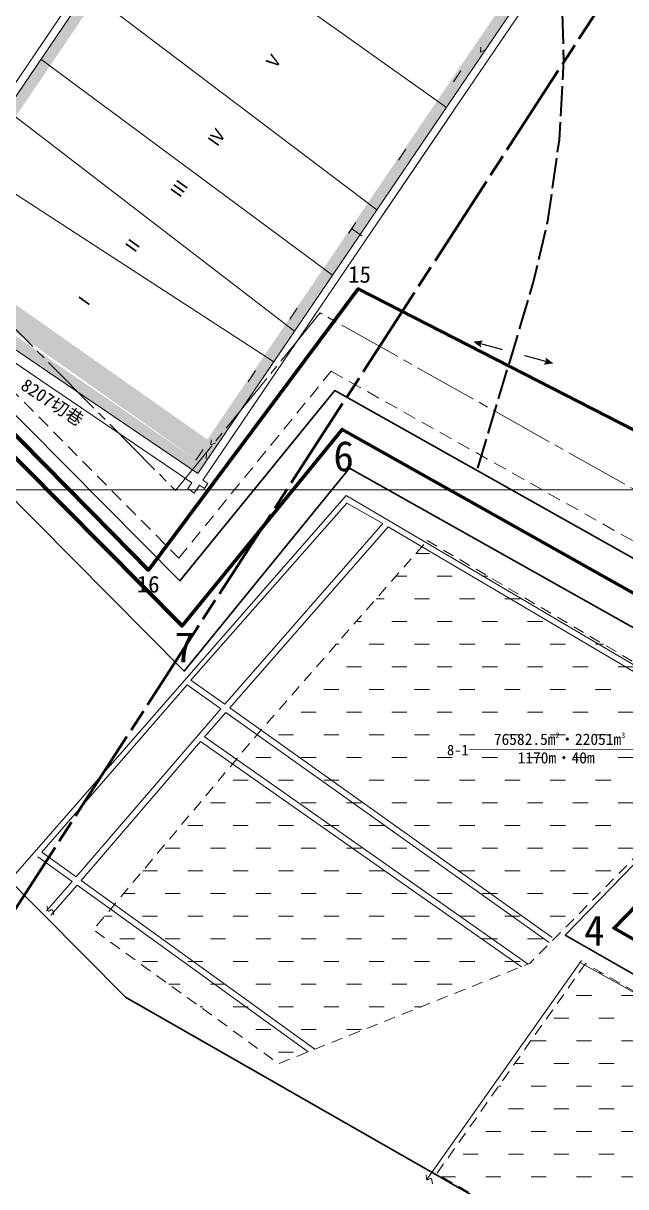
# Model space of a CAD drawing. Header units: inches. Extents: x 19725493 to 19730068, y 4137932 to 4142732.
# Drawn here: x 19727029 to 19727428, y 4139039 to 4139809 of the extents above; entities that cross this region are included whole.
import ezdxf

# ---------------------------------------------------------------- set-up
doc = ezdxf.new("R2010")
doc.units = ezdxf.units.IN
doc.header["$MEASUREMENT"] = 0
for name, pattern in [('井下积水区_1', [0.004, 0.0015, -0.001, 0.0015]), ('可采边界', [0.047, 0.02, -0.002, 0.003, -0.002, 0.02]), ('推测向背斜轴', [0.022, 0.01, -0.002, 0.01]), ('虚线', [0.0045, 0.00175, -0.001, 0.00175]), ('采区边界_1', [0.03, 0.0125, -0.001, 0.003, -0.001, 0.0125])]:
    doc.linetypes.add(name, pattern=pattern)
doc.layers.get('0').update_dxf_attribs({"lineweight": 0})
for name, color, linetype, lineweight in [('2026年下半年衔接计划', 7, 'Continuous', 0), ('sw8#煤积水区及注记', 7, 'Continuous', 0), ('sw探水警戒线', 7, 'Continuous', 15), ('井田边界', 7, 'Continuous', 0), ('保安煤柱', 7, 'Continuous', 0), ('已有巷道（利用）', 7, 'Continuous', 0), ('次要巷道', 7, 'Continuous', 0), ('煤巷', 7, 'Continuous', 0), ('经纬网', 7, 'Continuous', 0), ('采区边界线', 7, 'Continuous', 0), ('采空区', 7, 'Continuous', 0), ('采空区边界颜色', 7, 'Continuous', 15), ('防尘', 7, 'Continuous', 0)]:
    doc.layers.add(name, color=color, linetype=linetype, lineweight=lineweight)
doc.styles.add('仿宋', font='')
doc.styles.add('宋体', font='')
doc.styles.add('黑体', font='')
doc.styles.get('仿宋').set_extended_font_data('仿宋')
doc.styles.get('宋体').set_extended_font_data('宋体')
doc.styles.get('黑体').set_extended_font_data('黑体')
doc.linetypes.add('井田边界', pattern='A,0.02,-0.002,0.0025,[22,8#煤防尘系统图（7月份）.shx,S=3.93701e-05,R=0,X=0,Y=-0.0025],0.0025,-0.002,0.02', length=0.049)

# ---------------------------------------------------------------- blocks, each defined once
blk = doc.blocks.new('一般背斜轴')
for points in [[(0, 27.5), (2.43, 21.48), (0, 22.5), (-2.43, 21.48)], [(2.43, -21.48), (0, -27.5), (-2.43, -21.48), (0, -22.5)]]:
    blk.add_hatch(color=0).paths.add_polyline_path(points, flags=17)
at = {"color": 0, "const_width": 0.75}
for points in [[(0, 22.5), (0, 7.5)], [(0, -22.5), (0, -7.5)]]:
    blk.add_lwpolyline(points, dxfattribs=at)

msp = doc.modelspace()

# ---------------------------------------------------------------- hatches: boundary and pattern name
at = {"layer": 'sw8#煤积水区及注记', "lineweight": 15, "true_color": 0x0000ff}
h = msp.add_hatch(dxfattribs=at)
h.set_pattern_fill('井下积水区_1_1_1', color=5, scale=5000, style=0, pattern_type=2)
h.set_pattern_definition([(0, (19727077.738, 4139127.892), (0, 30), [10, -20]), (180, (19727072.738, 4139112.892), (-4e-15, -30), [10, -20])])
h.paths.add_polyline_path([(19727296.27, 4139466.5), (19727183.39, 4139337.71), (19727075.24, 4139208.97), (19727197.98, 4139120.39), (19727364.36, 4139186.8), (19727514.35, 4139338.24)], flags=17)
h = msp.add_hatch(dxfattribs=at)
h.set_pattern_fill('井下积水区_1_1_1', color=5, scale=5000, style=0, pattern_type=2)
h.set_pattern_definition([(0, (19727304.97, 4138805.516), (0, 30), [10, -20]), (180, (19727299.97, 4138790.516), (-4e-15, -30), [10, -20])])
h.paths.add_polyline_path([(19727401.06, 4139186.63), (19727302.47, 4139047.41), (19727737.26, 4138798.02), (19727831.34, 4138941.47)], flags=17)
at = {"layer": '采空区边界颜色', "true_color": 0x57149c}
msp.add_hatch(color=194, dxfattribs=at).paths.add_polyline_path([(19726956.33, 4139660.9), (19727421.62, 4140346.4), (19727616.83, 4140206.66), (19727152.66, 4139522.8), (19726956.33, 4139660.9), (19726966.68, 4139662.79), (19727150.74, 4139533.33), (19727606.51, 4140204.82), (19727423.51, 4140335.83), (19726966.68, 4139662.79)], flags=17)
at = {"layer": '采空区边界颜色', "true_color": 0x2748ed}
msp.add_hatch(color=160, dxfattribs=at).paths.add_polyline_path([(19726945.89, 4139645.51), (19726956.33, 4139660.9), (19727152.66, 4139522.8), (19727144.46, 4139510.72), (19726945.89, 4139645.51), (19726956.59, 4139648.05), (19727145.16, 4139518.64), (19726958.15, 4139650.45), (19726956.59, 4139648.05)], flags=17)

# ---------------------------------------------------------------- linework, layer by layer
at = {"linetype": 'Continuous'}
msp.add_line((19727267.2, 4139682.28), (19727313.25, 4139750.13), dxfattribs=at)
at = {"layer": '2026年下半年衔接计划', "color": 1, "lineweight": 100, "true_color": 0xff0000, "flags": 128}
msp.add_lwpolyline([(19726936.48, 4139624.44), (19727087.79, 4139471.4), (19727111.81, 4139446.95), (19727250.54, 4139632.96), (19727469.86, 4139520.69), (19727490.46, 4139426.18), (19727619.93, 4139371.45), (19727645.19, 4139445.33), (19727760.04, 4139399.01), (19728084.75, 4139271.51), (19728182.77, 4139204.43), (19728195.04, 4139196.34), (19728361.95, 4139650.75), (19727985.1, 4139868.75), (19728293.07, 4140363.91), (19728716.76, 4140096.02), (19728825.18, 4140284.19), (19728806.51, 4140295.72), (19728729.84, 4140344.15), (19728648.31, 4140393.52), (19728462.52, 4140503.99), (19729114.34, 4141482.27)], dxfattribs=at)
at = {"layer": 'sw8#煤积水区及注记', "color": 7, "lineweight": 0}
msp.add_line((19727324.31, 4139328.28), (19727440.09, 4139328.46), dxfattribs=at)
at = {"layer": 'sw8#煤积水区及注记', "linetype": '井下积水区_1', "lineweight": 15, "ltscale": 5000, "flags": 128}
for points in [[(19727296.27, 4139466.5), (19727405.31, 4139402.37), (19727514.35, 4139338.24), (19727439.35, 4139262.52), (19727364.36, 4139186.8), (19727197.98, 4139120.39), (19727075.24, 4139208.97), (19727183.39, 4139337.71), (19727296.27, 4139466.5)], [(19727401.06, 4139186.63), (19727302.47, 4139047.41), (19727519.86, 4138922.71), (19727737.26, 4138798.02), (19727784.3, 4138869.74), (19727831.34, 4138941.47), (19727616.2, 4139064.05), (19727401.06, 4139186.63)]]:
    msp.add_lwpolyline(points, dxfattribs=at)
at = {"layer": 'sw探水警戒线', "color": 1, "linetype": '虚线', "ltscale": 5000, "true_color": 0xff0000}
for p, q in [((19727131.82, 4139454.8), (19727232.69, 4139578.51)), ((19727232.69, 4139578.51), (19727612.71, 4139365.04))]:
    msp.add_line(p, q, dxfattribs=at)
at = {"layer": 'sw探水警戒线', "color": 1, "linetype": '可采边界', "lineweight": 9, "ltscale": 2127.659574, "true_color": 0xff0000, "flags": 128}
msp.add_lwpolyline([(19726438.8, 4140196.08), (19727129.64, 4139499.6), (19727225.39, 4139617.02), (19727661.42, 4139372.09), (19727516.97, 4139223.63), (19727782.12, 4139072.11)], dxfattribs=at)
at = {"layer": 'sw探水警戒线', "color": 1, "linetype": '虚线', "ltscale": 5000, "true_color": 0xff0000, "flags": 128}
msp.add_lwpolyline([(19726419.4, 4140173.04), (19727131.82, 4139454.8)], dxfattribs=at)
at = {"layer": '井田边界', "linetype": '井田边界', "lineweight": 120, "ltscale": 5000}
for p, q in [((19727223.57, 4139520.54), (19727223.57, 4139520.54)), ((19727117.75, 4139390.76), (19727117.75, 4139390.76)), ((19727419.54, 4139209.52), (19727420, 4139210))]:
    msp.add_line(p, q, dxfattribs=at)
at = {"layer": '井田边界', "color": 7, "linetype": '井田边界', "lineweight": 120, "ltscale": 5000, "flags": 128}
msp.add_lwpolyline([(19727960, 4142240), (19728602.41, 4141822.01), (19729500, 4141240), (19728748, 4140132), (19729600, 4139600), (19728730, 4138390), (19728050, 4138850), (19727420, 4139210), (19727564, 4139358), (19727240, 4139540), (19727134, 4139410), (19726400, 4140150), (19727200, 4141100), (19727960, 4142240)], dxfattribs=at)
at = {"layer": '保安煤柱', "color": 1, "lineweight": 30, "true_color": 0xff0000}
for p, q in [((19727215.89, 4139542.08), (19727215.89, 4139542.08)), ((19727113.48, 4139416.49), (19727113.48, 4139416.49))]:
    msp.add_line(p, q, dxfattribs=at)
at = {"layer": '保安煤柱', "color": 1, "linetype": 'Continuous', "lineweight": 30, "true_color": 0xff0000, "flags": 128}
for points in [[(19727903.3, 4142515.5), (19728711.35, 4141989.73), (19729780.19, 4141296.69), (19729030.16, 4140191.6), (19729887.01, 4139656.58), (19728778.92, 4138115.44), (19727944.2, 4138680.1), (19727096.62, 4139164.44), (19726129.24, 4140138.97), (19727039.8, 4141220.26), (19727903.3, 4142515.5)], [(19727954.33, 4142267.55), (19728613.3, 4141838.78), (19729528.02, 4141245.67), (19728776.22, 4140137.96), (19729628.7, 4139605.66), (19728734.89, 4138362.54), (19728039.42, 4138833.01), (19727387.66, 4139205.44), (19727531.53, 4139353.3), (19727244.87, 4139514.32), (19727135.45, 4139380.13), (19726372.92, 4140148.9), (19727183.98, 4141112.03), (19727954.33, 4142267.55)]]:
    msp.add_lwpolyline(points, dxfattribs=at)
at = {"layer": '保安煤柱', "color": 1, "lineweight": 30, "true_color": 0xff0000, "flags": 128}
msp.add_lwpolyline([(19728573.57, 4138519.97), (19728061.21, 4138866.56), (19727452.3, 4139214.51), (19727596.48, 4139362.7), (19727235.13, 4139565.67), (19727132.55, 4139439.86), (19726427.07, 4140151.1), (19726427.07, 4140151.1), (19727215.92, 4141088.05), (19727965.58, 4142212.53), (19727965.58, 4142212.53), (19729471.99, 4141234.34), (19728722.59, 4140130.18), (19728722.53, 4140130.22), (19729574.22, 4139598.41), (19728725.11, 4138417.46), (19728061.21, 4138866.57)], dxfattribs=at)
at = {"layer": '已有巷道（利用）', "flags": 128}
for points in [[(19727023.67, 4139246.03), (19727242.72, 4139496.28)], [(19727513.26, 4139337.14), (19727242.72, 4139496.28)], [(19727139.89, 4139374.14), (19727243, 4139491.26)], [(19727266.87, 4139477.64), (19727243, 4139491.26)], [(19727162.33, 4139358.16), (19727266.87, 4139477.64)], [(19727165.6, 4139355.83), (19727270.42, 4139475.62)], [(19727510.39, 4139334.24), (19727270.42, 4139475.62)], [(19727041.25, 4139260.27), (19727137.26, 4139371.1)], [(19727063.91, 4139243.92), (19727159.68, 4139355.14)], [(19727148.77, 4139336.59), (19727162.96, 4139352.8)], [(19727067.17, 4139241.57), (19727146.12, 4139333.57)], [(19727044.19, 4139221.39), (19727061.26, 4139240.9)], [(19727047.15, 4139218.69), (19727064.52, 4139238.55)], [(19727044.69, 4139224.49), (19727044.96, 4139222.32), (19727045.06, 4139221.91), (19727045.13, 4139221.68), (19727045.19, 4139221.56), (19727045.22, 4139221.49), (19727045.27, 4139221.43), (19727045.3, 4139221.38), (19727045.34, 4139221.34), (19727045.37, 4139221.32), (19727045.39, 4139221.3), (19727045.42, 4139221.28), (19727045.45, 4139221.27), (19727045.46, 4139221.26), (19727045.48, 4139221.26), (19727045.49, 4139221.25), (19727045.51, 4139221.25), (19727045.54, 4139221.25), (19727045.57, 4139221.25), (19727045.64, 4139221.26), (19727045.73, 4139221.28), (19727045.88, 4139221.33), (19727046.18, 4139221.46), (19727047.31, 4139222.05), (19727047.54, 4139222.14), (19727047.64, 4139222.17), (19727047.71, 4139222.19), (19727047.78, 4139222.2), (19727047.83, 4139222.2), (19727047.84, 4139222.2), (19727047.87, 4139222.2), (19727047.89, 4139222.2), (19727047.92, 4139222.19), (19727047.95, 4139222.18), (19727047.99, 4139222.16), (19727048.03, 4139222.14), (19727048.06, 4139222.11), (19727048.11, 4139222.07), (19727048.16, 4139222.02), (19727048.21, 4139221.95), (19727048.29, 4139221.82), (19727048.36, 4139221.68), (19727048.45, 4139221.48), (19727048.59, 4139221.01), (19727049.07, 4139218.52)], [(19727295.51, 4139046.73), (19727295.78, 4139044.56), (19727295.88, 4139044.15), (19727295.95, 4139043.93), (19727296, 4139043.81), (19727296.04, 4139043.73), (19727296.09, 4139043.67), (19727296.12, 4139043.62), (19727296.16, 4139043.59), (19727296.18, 4139043.56), (19727296.21, 4139043.54), (19727296.24, 4139043.52), (19727296.26, 4139043.51), (19727296.28, 4139043.51), (19727296.3, 4139043.5), (19727296.31, 4139043.5), (19727296.33, 4139043.5), (19727296.36, 4139043.49), (19727296.39, 4139043.5), (19727296.45, 4139043.5), (19727296.55, 4139043.53), (19727296.7, 4139043.57), (19727297, 4139043.71), (19727298.13, 4139044.29), (19727298.36, 4139044.38), (19727298.46, 4139044.42), (19727298.53, 4139044.43), (19727298.6, 4139044.44), (19727298.65, 4139044.45), (19727298.66, 4139044.45), (19727298.69, 4139044.44), (19727298.71, 4139044.44), (19727298.74, 4139044.43), (19727298.77, 4139044.42), (19727298.81, 4139044.4), (19727298.85, 4139044.38), (19727298.88, 4139044.36), (19727298.93, 4139044.31), (19727298.97, 4139044.26), (19727299.03, 4139044.19), (19727299.11, 4139044.07), (19727299.18, 4139043.93), (19727299.27, 4139043.72), (19727299.41, 4139043.25), (19727299.88, 4139040.77)]]:
    msp.add_lwpolyline(points, dxfattribs=at)
at = {"layer": '次要巷道', "color": 1, "linetype": '推测向背斜轴', "lineweight": 40, "ltscale": 2000, "true_color": 0xff0000, "flags": 128}
msp.add_lwpolyline([(19727329.77, 4139514.28), (19727366.68, 4139637.57), (19727376.44, 4139679.32), (19727383.79, 4139731.59), (19727386.71, 4139784.29), (19727385.66, 4139819.38), (19727381, 4139853.95), (19727340.55, 4140042.23), (19727336.06, 4140076.23), (19727334.99, 4140093.2), (19727335.25, 4140111.5), (19727338.6, 4140148.04), (19727348.38, 4140202.64), (19727367.74, 4140274.98), (19727406.57, 4140382.24), (19727471.63, 4140521.91), (19727508.78, 4140589.6), (19727549.26, 4140654.76), (19727643.4, 4140782.03)], dxfattribs=at)
at = {"layer": '煤巷', "lineweight": 9}
for p, q in [((19727113.24, 4139892.08), (19727308.94, 4139753.05)), ((19727309.6, 4139754.02), (19727405.59, 4139895.44)), ((19727313.9, 4139751.1), (19727409.89, 4139892.52)), ((19726958.03, 4139672.66), (19727098.78, 4139880.02)), ((19726962.34, 4139669.74), (19727103.08, 4139877.1)), ((19727262.89, 4139685.2), (19727071.24, 4139830.19)), ((19727040.52, 4139784.93), (19727233.59, 4139642.03)), ((19727196.45, 4139587.31), (19727309.6, 4139754.02)), ((19727200.8, 4139584.47), (19727313.9, 4139751.1)), ((19727194.67, 4139584.69), (19726993.29, 4139715.34)), ((19726945.89, 4139645.51), (19727044.34, 4139578.69)), ((19726941.79, 4139639.47), (19727040.24, 4139572.65)), ((19727144.46, 4139510.72), (19727196.5, 4139587.39)), ((19727147.81, 4139506.4), (19727200.8, 4139584.47)), ((19727044.34, 4139578.69), (19727133.29, 4139518.3)), ((19727040.24, 4139572.65), (19727129.2, 4139512.26)), ((19727129.2, 4139512.26), (19727140.37, 4139504.68)), ((19727133.29, 4139518.3), (19727144.46, 4139510.72)), ((19727137.73, 4139500.79), (19727140.37, 4139504.68)), ((19727147.81, 4139506.4), (19727151.12, 4139504.15)), ((19727148.88, 4139500.84), (19727151.12, 4139504.15)), ((19727137.73, 4139500.79), (19727142.03, 4139497.87)), ((19727142.03, 4139497.87), (19727145.57, 4139503.09)), ((19727145.57, 4139503.09), (19727148.88, 4139500.84))]:
    msp.add_line(p, q, dxfattribs=at)
at = {"layer": '经纬网', "color": 18, "lineweight": 9, "true_color": 0x260000, "flags": 128}
msp.add_lwpolyline([(19725999.81, 4139500), (19730000, 4139500)], dxfattribs=at)
at = {"layer": '采区边界线', "color": 1, "linetype": '采区边界_1', "lineweight": 50, "ltscale": 5000, "true_color": 0xff0000, "flags": 128}
msp.add_lwpolyline([(19727015.95, 4139210.91), (19727559.81, 4140050.08), (19727752.3, 4140347.07)], dxfattribs=at)
at = {"layer": '采空区', "flags": 128}
for points in [[(19727139.89, 4139374.14), (19727162.33, 4139358.16)], [(19727137.26, 4139371.1), (19727159.68, 4139355.14)], [(19727162.96, 4139352.8), (19727376.98, 4139200.45)], [(19727165.6, 4139355.83), (19727379.09, 4139203.85)], [(19727148.77, 4139336.59), (19727172.5, 4139319.95)], [(19727146.12, 4139333.57), (19727358.6, 4139184.5)], [(19727172.5, 4139319.95), (19727363.04, 4139186.28)], [(19727041.25, 4139260.27), (19727063.91, 4139243.92)], [(19727038.62, 4139257.24), (19727061.26, 4139240.9)], [(19727064.52, 4139238.55), (19727087.97, 4139221.63)], [(19727067.17, 4139241.57), (19727221.87, 4139129.93)], [(19727087.97, 4139221.63), (19727217.47, 4139128.17)], [(19727295.95, 4139043.63), (19727398.42, 4139188.58)], [(19727397.02, 4139187.47), (19727533.23, 4139111.87)]]:
    msp.add_lwpolyline(points, dxfattribs=at)
at = {"layer": '采空区边界颜色', "color": 24, "true_color": 0x993300}
msp.add_line((19727017.72, 4139751.33), (19727208.43, 4139604.97), dxfattribs=at)
at = {"layer": '防尘', "color": 7, "linetype": 'Continuous', "lineweight": 15}
for p, q in [((19727331.51, 4139789.69), (19727331.75, 4139792.98)), ((19727331.51, 4139789.69), (19727331.75, 4139792.98)), ((19727331.51, 4139789.69), (19727331.75, 4139792.98)), ((19727331.51, 4139789.69), (19727331.75, 4139792.98)), ((19727331.51, 4139789.69), (19727334.61, 4139791.17)), ((19727331.51, 4139789.69), (19727334.61, 4139791.17)), ((19727331.51, 4139789.69), (19727334.61, 4139791.17)), ((19727331.51, 4139789.69), (19727334.61, 4139791.17)), ((19727313.63, 4139770.05), (19727318.45, 4139777.32)), ((19727313.63, 4139770.05), (19727318.45, 4139777.32)), ((19727313.63, 4139770.05), (19727318.45, 4139777.32)), ((19727313.63, 4139770.05), (19727318.45, 4139777.32)), ((19727277.3, 4139718.19), (19727282.11, 4139725.45)), ((19727277.3, 4139718.19), (19727282.11, 4139725.45)), ((19727277.3, 4139718.19), (19727282.11, 4139725.45)), ((19727277.3, 4139718.19), (19727282.11, 4139725.45)), ((19727244.13, 4139669.58), (19727248.94, 4139676.84)), ((19727244.13, 4139669.58), (19727248.94, 4139676.84)), ((19727244.13, 4139669.58), (19727248.94, 4139676.84)), ((19727244.13, 4139669.58), (19727248.94, 4139676.84)), ((19727253.29, 4139667.93), (19727246.19, 4139672.9)), ((19727253.29, 4139667.93), (19727246.19, 4139672.9)), ((19727253.29, 4139667.93), (19727246.19, 4139672.9)), ((19727253.29, 4139667.93), (19727246.19, 4139672.9)), ((19727205.31, 4139613), (19727210.12, 4139620.26)), ((19727205.31, 4139613), (19727210.12, 4139620.26)), ((19727205.31, 4139613), (19727210.12, 4139620.26)), ((19727205.31, 4139613), (19727210.12, 4139620.26)), ((19727177.72, 4139571.38), (19727182.53, 4139578.64)), ((19727177.72, 4139571.38), (19727182.53, 4139578.64)), ((19727177.72, 4139571.38), (19727182.53, 4139578.64)), ((19727177.72, 4139571.38), (19727182.53, 4139578.64)), ((19727152.96, 4139529.73), (19727153.2, 4139533.03)), ((19727152.96, 4139529.73), (19727153.2, 4139533.03)), ((19727152.96, 4139529.73), (19727153.2, 4139533.03)), ((19727152.96, 4139529.73), (19727153.2, 4139533.03)), ((19727152.96, 4139529.73), (19727156.06, 4139531.21)), ((19727152.96, 4139529.73), (19727156.06, 4139531.21)), ((19727152.96, 4139529.73), (19727156.06, 4139531.21)), ((19727152.96, 4139529.73), (19727156.06, 4139531.21)), ((19727143.06, 4139519.54), (19727147.87, 4139526.81)), ((19727143.06, 4139519.54), (19727147.87, 4139526.81)), ((19727143.06, 4139519.54), (19727147.87, 4139526.81)), ((19727143.06, 4139519.54), (19727147.87, 4139526.81)), ((19727149.95, 4139520.51), (19727150.19, 4139523.81)), ((19727149.95, 4139520.51), (19727150.19, 4139523.81)), ((19727149.95, 4139520.51), (19727150.19, 4139523.81)), ((19727149.95, 4139520.51), (19727150.19, 4139523.81))]:
    msp.add_line(p, q, dxfattribs=at)

# ---------------------------------------------------------------- block references
at = {"layer": '次要巷道', "color": 1, "true_color": 0xff0000, "rotation": 254.8206977669247}
msp.add_blockref('一般背斜轴', (19727353.3, 4139590.84), dxfattribs=at)

# ---------------------------------------------------------------- texts
at = {"layer": '2026年下半年衔接计划', "color": 1, "true_color": 0xff0000, "style": '宋体'}
for s, p in [('15', (19727243.9, 4139637.1)), ('16', (19727103.95, 4139432.16))]:
    msp.add_text(s, height=11.066, rotation=359.38333, dxfattribs=at).set_placement(p)
at = {"layer": 'sw8#煤积水区及注记', "color": 7, "style": '黑体'}
for s, height, p in [('8-1', 7, (19727309.39, 4139324.37)), ('8-1', 7, (19727309.39, 4139324.37)), ('1170m·40m', 7.5, (19727356.11, 4139318.98))]:
    msp.add_text(s, height=height, dxfattribs=at).set_placement(p)
at = {"layer": 'sw8#煤积水区及注记', "color": 7, "insert": (19727383.88, 4139335.3), "char_height": 7.5, "width": 143.1649, "attachment_point": 5, "style": '黑体'}
msp.add_mtext('\\A1;76582.5m{\\H0.5x;\\S2^ ;}·22051m{\\H0.5x;\\S3^ ;}', dxfattribs=at)
at = {"layer": '井田边界', "color": 7, "style": '宋体'}
for s, p in [('6', (19727234.06, 4139512.43)), ('7', (19727128.66, 4139385.96)), ('4', (19727400.01, 4139198.53))]:
    msp.add_text(s, height=20, rotation=359.38333, dxfattribs=at).set_placement(p)
at = {"layer": '次要巷道', "color": 7, "style": '仿宋'}
msp.add_text('8207切巷', height=8.5, rotation=326.721, dxfattribs=at).set_placement((19727026.44, 4139567.09))
at = {"layer": '煤巷', "style": '宋体'}
for s, p in [('Ⅴ', (19727194.65, 4139776.52)), ('Ⅳ', (19727156.86, 4139725.96)), ('Ⅲ', (19727132.06, 4139692.23)), ('Ⅱ', (19727101.3, 4139654.56)), ('Ⅰ', (19727069.22, 4139617.94))]:
    msp.add_text(s, height=8.5, rotation=54.52037, dxfattribs=at).set_placement(p)

doc.saveas('drawing.dxf')
